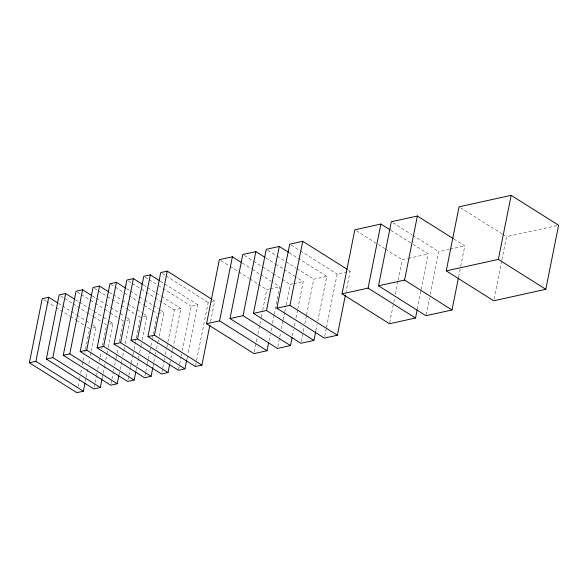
<?xml version="1.0" encoding="UTF-8"?>
<svg xmlns="http://www.w3.org/2000/svg" width="588" height="588" viewBox="0 0 588 588"><rect width="100%" height="100%" fill="white"/><g stroke="black" fill="none" stroke-linecap="round" stroke-linejoin="round"><path stroke-width="0.44" stroke-dasharray="2.94 2.21" d="M78.086 386.434L79.512 379.311M79.689 378.422L80.041 376.643M80.754 373.086L81.644 368.639M82.357 365.082L83.062 361.517M83.239 360.628L84.128 356.181M84.841 352.624L85.378 349.956M85.554 349.066L89.641 328.596L85.054 325.708M85.311 381.436L86.024 377.878M86.201 376.989L88.156 367.206M88.869 363.641L89.758 359.195M90.464 355.637L91.177 352.08M91.353 351.19L96.153 327.163L90.802 323.79M94.131 387.147L94.844 383.589M95.021 382.7L96.447 375.585M96.623 374.696L96.976 372.91M97.689 369.352L98.578 364.905M99.291 361.348L99.997 357.791M100.181 356.901L101.062 352.447M101.775 348.89L102.312 346.222M102.488 345.332L106.575 324.87L101.989 321.974M102.246 377.709L102.959 374.144M103.135 373.255L104.554 366.14M104.737 365.251L105.09 363.472M105.803 359.907L107.045 353.682M107.222 352.793L107.582 351.014M108.288 347.457L113.087 323.429L107.736 320.056M111.066 383.42L111.779 379.855M111.955 378.966L113.381 371.851M113.558 370.962L113.91 369.183M114.623 365.618L115.865 359.393M116.042 358.504L116.931 354.057M117.115 353.168L117.997 348.713M119.423 341.599L123.509 321.136L118.923 318.24M119.004 374.865L119.893 370.418M120.07 369.521L121.488 362.406M121.672 361.517L122.025 359.738M122.738 356.181L123.98 349.948M124.156 349.059L124.516 347.28M125.222 343.723L130.022 319.696L124.671 316.322M128 379.686L128.713 376.122M128.89 375.232L130.316 368.117M130.492 367.228L131.205 363.671M131.381 362.781L132.8 355.659M132.976 354.77L133.866 350.323M134.049 349.434L135.468 342.312M135.644 341.422L136.181 338.754M136.357 337.865L140.444 317.402L135.857 314.506M135.938 371.131L136.828 366.684M137.004 365.795L138.423 358.673M138.606 357.783L138.959 356.005M139.672 352.447L140.914 346.214M141.091 345.325L141.451 343.546M142.156 339.989L146.963 315.969L142.369 313.073M144.935 375.952L145.648 372.395M145.824 371.506L147.25 364.384M147.426 363.494L148.139 359.937M148.316 359.048L149.734 351.925M149.911 351.036L150.8 346.589M150.984 345.7L152.402 338.585M152.579 337.696L153.115 335.02M153.292 334.131L157.202 314.558M153.049 366.508L153.762 362.95M153.938 362.061L155.357 354.939M155.541 354.049L155.893 352.271M156.606 348.713L157.849 342.488M158.025 341.599L158.385 339.813M159.091 336.255L163.898 312.235L159.304 309.339M161.869 372.219L162.582 368.661M162.758 367.772L164.184 360.65M164.361 359.76L164.713 357.982M165.426 354.424L166.669 348.199M166.845 347.31L167.734 342.855M167.918 341.966L174.313 309.935L180.832 308.502L173.364 345.869M169.807 363.663L170.696 359.217M170.873 358.327L172.291 351.212M172.475 350.323L173.181 346.758M178.627 369.374L179.516 364.928M179.693 364.038L181.119 356.923M181.295 356.027L181.648 354.248M182.361 350.691L191.247 306.208L197.766 304.768L187.807 354.593M186.918 359.04L187.631 355.483M195.561 365.64L196.451 361.194M196.627 360.304L208.181 302.475L209.813 302.114M210.607 321.504L214.701 301.034L212.4 299.593M254.361 351.837L257.206 337.6M257.911 334.035L259.69 325.142M259.874 324.253L261.116 318.027M261.293 317.13L262.535 310.905M262.718 310.016L266.805 289.553L269.407 288.98M268.988 340.952L270.23 334.726M270.943 331.169L271.832 326.722M272.538 323.157L274.14 315.153M274.317 314.264L279.829 286.679L272.178 281.858M277.808 346.663L279.587 337.769M279.763 336.88L280.652 332.433M281.365 328.868L282.96 320.864M283.144 319.975L284.563 312.853M284.739 311.963L285.988 305.738M286.165 304.849L290.251 284.386L292.861 283.813M292.434 335.785L293.677 329.559M294.39 326.002L295.279 321.548M295.992 317.99L297.587 309.986M297.771 309.097L303.276 281.512L295.624 276.691M301.254 341.496L304.099 327.259M304.812 323.701L306.414 315.697M306.591 314.808L313.698 279.219L326.73 276.345L317.836 320.835M315.881 330.618L317.123 324.392M324.701 336.329L326.303 328.325M326.48 327.435L337.144 274.045L350.176 271.178L346.082 291.641M389.66 322.863L393.57 303.29M393.747 302.401L394.636 297.947M395.349 294.39L398.017 281.042M398.194 280.153L402.28 259.69L407.491 258.544M417.311 309.112L421.045 290.428M421.221 289.539L428.336 253.95L411.497 243.344M426.131 314.823L429.512 297.918M430.225 294.36L438.758 251.649L449.173 249.356M458.589 277.051L460.544 267.261M460.72 266.371L464.807 245.909L454.098 239.162M494.045 299.005L501.696 260.749M501.873 259.852L506.496 236.721L556.836 225.63M92.897 327.884L96.153 327.163M109.831 324.15L113.087 323.429M126.765 320.416L130.022 319.696M143.7 316.682L146.963 315.969M158.194 313.492L163.898 312.235M210.629 301.931L214.701 301.034M270.282 288.789L279.829 286.679M293.728 283.622L303.276 281.512M408.359 258.353L428.336 253.95M450.048 249.165L464.807 245.909M460.58 207.784L501.902 233.826M502.666 234.311L506.496 236.721M392.843 222.72L411.975 234.774M412.739 235.259L438.758 251.649M390.836 230.32L410.733 242.859M356.372 230.761L384.684 248.599M385.449 249.084L402.28 259.69M348.647 270.215L350.176 271.178M291.236 245.115L299.652 250.414M300.417 250.9L337.144 274.045M289.23 252.715L326.73 276.345M267.79 250.282L276.206 255.589M276.97 256.067L285.386 261.373M286.15 261.858L296.102 268.121M296.866 268.606L313.698 279.219M265.783 257.882L274.964 263.667M275.735 264.152L283.387 268.973M284.151 269.458L294.86 276.206M244.343 255.449L252.759 260.756M253.524 261.234L261.939 266.54M262.704 267.026L272.656 273.295M273.42 273.773L290.251 284.386M242.337 263.049L251.517 268.841M252.281 269.319L259.933 274.14M260.704 274.625L271.413 281.373M220.89 260.616L229.313 265.923M230.077 266.408L249.202 278.462M249.974 278.94L257.625 283.761M258.389 284.247L266.805 289.553M162.273 273.538L165.331 275.463M166.103 275.948L208.181 302.475M160.267 281.137L164.096 283.548M164.861 284.033L197.766 304.768M145.339 277.271L148.397 279.197M149.161 279.682L157.584 284.989M158.348 285.467L162.17 287.877M162.935 288.363L191.247 306.208M143.332 284.871L147.162 287.282M147.926 287.767L155.577 292.589M156.342 293.067L160.936 295.962M161.7 296.448L180.832 308.502M128.404 281.005L131.462 282.931M132.227 283.416L140.65 288.715M141.414 289.2L145.236 291.611M146 292.096L154.423 297.396M155.188 297.881L174.313 309.935M126.398 288.605L129.463 290.531M130.227 291.016L138.643 296.323M139.407 296.8L144.001 299.696M144.766 300.181L158.539 308.862M110.706 284.254L114.528 286.665M115.292 287.15L123.715 292.449M124.48 292.934L128.302 295.345M129.066 295.83L137.489 301.13M138.254 301.615L143.604 304.988M144.376 305.473L152.027 310.295M152.792 310.773L157.378 313.669M109.464 292.339L112.528 294.265M113.293 294.75L121.709 300.056M122.473 300.534L127.067 303.43M127.831 303.908L136.247 309.214M137.011 309.7L141.605 312.588M94.536 288.465L97.593 290.399M98.358 290.876L106.781 296.183M107.545 296.668L111.367 299.079M112.132 299.557L120.555 304.863M121.319 305.348L126.67 308.722M127.442 309.207L135.093 314.029M92.529 296.073L95.594 297.998M96.358 298.483L104.774 303.783M105.539 304.268L110.132 307.164M110.897 307.642L119.313 312.948M120.077 313.433L123.906 315.844M77.601 292.199L80.659 294.132M81.423 294.61L89.846 299.917M90.611 300.402L94.433 302.813M95.197 303.29L103.62 308.597M104.385 309.082L109.736 312.456M110.5 312.934L118.159 317.763M75.595 299.799L78.66 301.732M79.424 302.21L93.198 310.89M93.962 311.375L102.378 316.682M103.143 317.16L106.972 319.571M60.667 295.933L72.14 303.165M72.912 303.651L86.679 312.331M87.45 312.809L92.801 316.19M93.566 316.667L101.224 321.489M58.66 303.533L61.725 305.466M62.49 305.944L76.264 314.624M77.028 315.109L85.444 320.416M86.208 320.894L90.037 323.304M43.733 299.667L46.026 301.115M46.79 301.593L55.206 306.899M55.978 307.384L69.744 316.065M70.516 316.542L75.867 319.916M76.631 320.401L84.29 325.223"/><path stroke-width="0.88" d="M84.959 383.214L83.356 391.226L76.844 392.659L29.4 362.759L42.204 298.704L48.716 297.263L57.896 303.055M29.4 362.759L35.912 361.326L48.716 297.263M102.069 378.599L100.291 387.492L93.779 388.925L46.334 359.033L59.138 294.97L65.65 293.53L74.83 299.321M46.334 359.033L52.847 357.592L65.65 293.53M118.827 375.754L117.225 383.758L110.713 385.199L63.269 355.299L76.073 291.236L82.585 289.803L91.765 295.588M63.269 355.299L69.781 353.858L82.585 289.803M135.762 372.02L134.16 380.024L127.647 381.465L80.203 351.565L93.007 287.503L99.519 286.069L108.699 291.854M80.203 351.565L86.715 350.132L99.519 286.069M152.873 367.397L151.094 376.298L144.582 377.731L97.138 347.831L109.941 283.769L116.453 282.336L125.634 288.12M97.138 347.831L103.65 346.398L116.453 282.336M169.631 364.553L168.028 372.564L161.516 373.997L114.072 344.098L126.876 280.035L133.388 278.602L142.568 284.386M114.072 344.098L120.584 342.664L133.388 278.602M186.741 359.929L184.963 368.83L178.451 370.264L131.006 340.364L143.81 276.309L150.322 274.868L159.502 280.66M131.006 340.364L137.518 338.931L150.322 274.868M209.901 325.061L201.897 365.097L195.385 366.53L147.941 336.637L160.744 272.575L167.257 271.141L211.636 299.108M147.941 336.637L154.453 335.197L167.257 271.141M268.628 342.738L267.033 350.742L254.001 353.616L206.564 323.716L219.361 259.653L232.392 256.78L241.572 262.571M206.564 323.716L219.589 320.842L232.392 256.78M292.082 337.563L290.479 345.575L277.455 348.441L230.011 318.549L242.807 254.486L255.839 251.613L265.019 257.404M230.011 318.549L243.035 315.675L255.839 251.613M315.705 331.507L313.926 340.408L300.902 343.274L253.457 313.375L266.261 249.319L279.285 246.446L288.465 252.23M253.457 313.375L266.482 310.508L279.285 246.446M345.376 295.198L337.372 335.241L324.348 338.107L276.904 308.208L289.708 244.152L302.732 241.278L347.111 269.245M276.904 308.208L289.935 305.341L302.732 241.278M417.135 310.001L415.532 318.012L389.484 323.753L342.04 293.853L354.836 229.79L380.892 224.05L390.072 229.834M342.04 293.853L368.088 288.113L380.892 224.05M458.405 277.94L452.01 309.972L425.955 315.712L378.51 285.812L391.314 221.757L417.37 216.009L453.333 238.677M378.51 285.812L404.566 280.072L417.37 216.009M446.248 270.884L459.052 206.822L511.156 195.341L558.6 225.241L545.796 289.296L493.692 300.784L446.248 270.884L498.359 259.404L545.796 289.296M498.359 259.404L511.156 195.341M404.566 280.072L452.01 309.972M368.088 288.113L415.532 318.012M289.935 305.341L337.372 335.241M266.482 310.508L313.926 340.408M243.035 315.675L290.479 345.575M219.589 320.842L267.033 350.742M154.453 335.197L201.897 365.097M137.518 338.931L184.963 368.83M120.584 342.664L168.028 372.564M103.65 346.398L151.094 376.298M86.715 350.132L134.16 380.024M69.781 353.858L117.225 383.758M52.847 357.592L100.291 387.492M35.912 361.326L83.356 391.226"/></g></svg>
